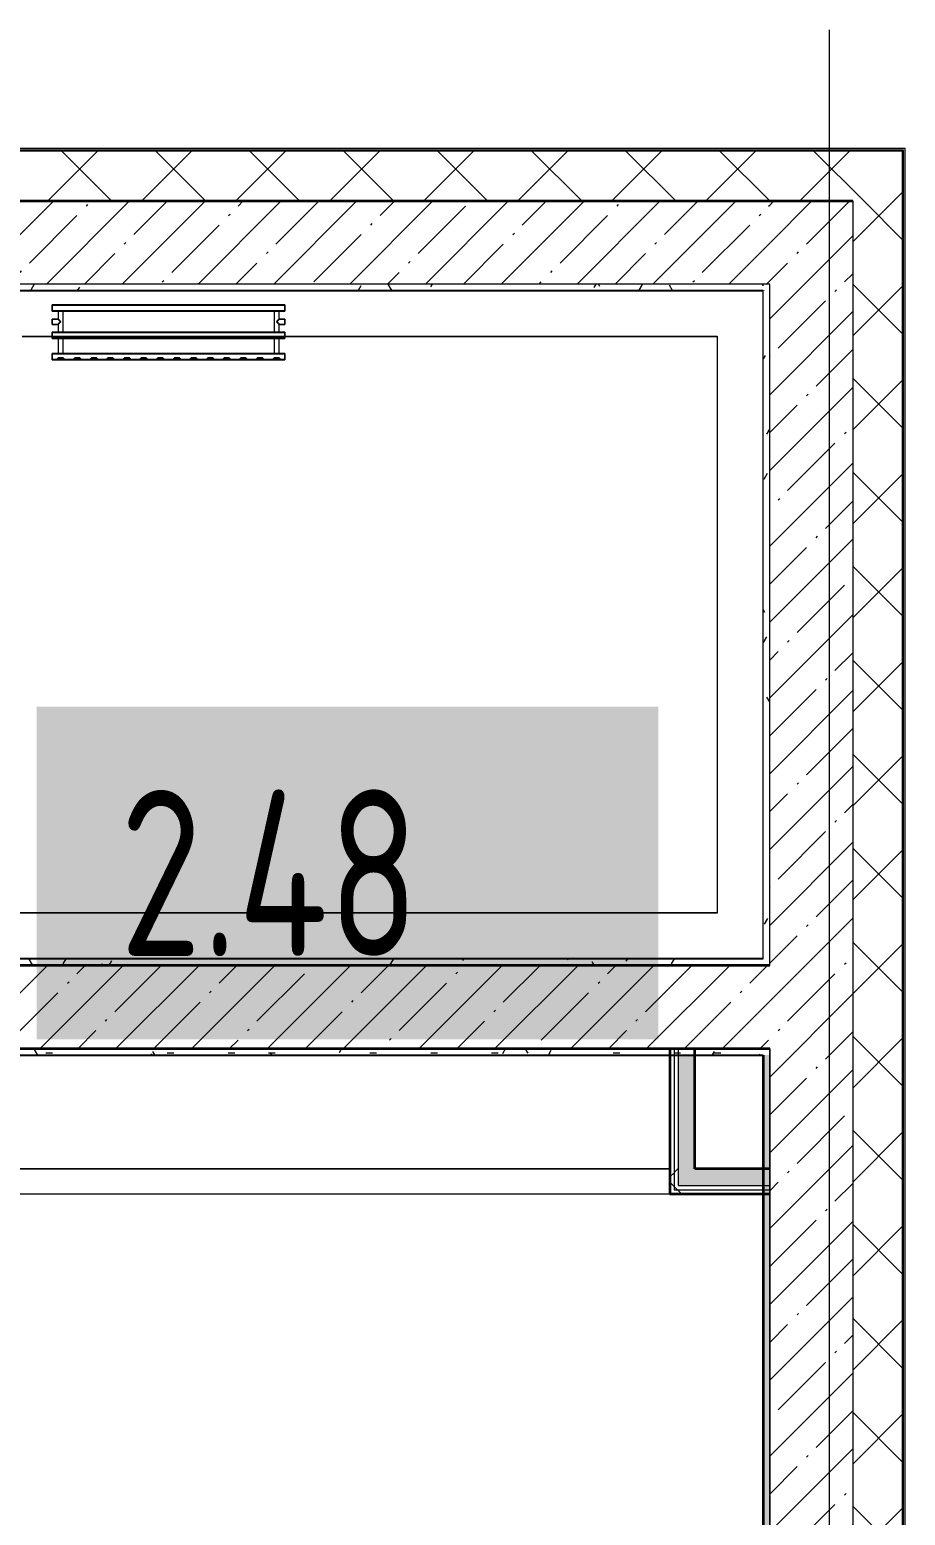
# Model space of a CAD drawing. Header units: millimetres. Extents: x 3914 to 443608, y -156176 to 78197.
# Drawn here: x 297568 to 300202, y -128532 to -124063 of the extents above; entities that cross this region are included whole.
import ezdxf

# ---------------------------------------------------------------- set-up
doc = ezdxf.new("R2010")
doc.units = ezdxf.units.MM
for name, color, linetype, lineweight in [('A-FLOR', 7, 'Continuous', 9), ('A-WALL', 7, 'Continuous', 5), ('A-WALL-1', 7, 'Continuous', 35), ('I-WALL', 7, 'Continuous', 5), ('S-STRS-MBND', 7, 'Continuous', 9), ('Оси', 7, 'Continuous', 9)]:
    doc.layers.add(name, color=color, linetype=linetype, lineweight=lineweight)
doc.layers.add('A-WALL-FNSH-1', color=9, linetype='Continuous', lineweight=5, true_color=0x808080)
doc.layers.add('M-EQPM-1', color=7, linetype='Continuous', lineweight=9, true_color=0xb2b2b2)
doc.styles.add('СПДС', font='ГОСТ тип А.ttf', dxfattribs={"width": 0.9})
pattern_1 = [(45, (174964.42, -145977.62), (-141.42136, 141.42136), []), (135, (174964.42, -145977.62), (-141.42136, -141.42136), [])]
pattern_2 = [(45, (174964.42, -145977.62), (-114.04925, 114.04925), []), (45, (175078.47, -145977.62), (-114.04925, 114.04925), [201.612, -40.322, 6.706, -33.617])]
pattern_3 = [(0, (174964.42, -145977.62), (243.84, 60.96), [20.117, -162.763, 20.117, -162.763, -975.36]), (0, (174964.42, -145977.62), (243.84, 60.96), [-365.76, 20.117, -345.643, 20.117, -162.763, -426.72]), (0, (174964.42, -145977.62), (243.84, 60.96), [-914.4, 20.117, -101.803, 20.117, -284.683]), (120, (175055.86, -145947.14), (-174.71291, 180.691634), [20.117, -162.763, 20.117, -162.763, -975.36]), (120, (175055.86, -145947.14), (-174.71291, 180.691634), [-365.76, 20.117, -345.643, 20.117, -162.763, -426.72]), (120, (175055.86, -145947.14), (-174.71291, 180.691634), [-914.4, 20.117, -101.803, 20.117, -284.683]), (240, (175086.34, -145825.22), (-69.12709, -241.651634), [20.117, -162.763, 20.117, -162.763, -975.36]), (240, (175086.34, -145825.22), (-69.12709, -241.651634), [-365.76, 20.117, -345.643, 20.117, -162.763, -426.72]), (240, (175086.34, -145825.22), (-69.12709, -241.651634), [-914.4, 20.117, -101.803, 20.117, -284.683])]
pattern_4 = [(45, (174964.42, -145977.62), (-212.132, 212.132), []), (135, (174964.42, -145977.62), (-212.132, -212.132), [])]

# ---------------------------------------------------------------- blocks, each defined once
blk = doc.blocks.new('radiator_prado_classic_z_tip_30_po exemplyaru - Classic Z Тип 30-300-V508-Объем проектирования 2 этажа')
at = {"layer": 'M-EQPM-1'}
for p, q in [((0, 228), (0, 210)), ((700, 228), (0, 228)), ((0, 210), (0, 228)), ((0, 228), (12.5, 228)), ((12.5, 228), (37.5, 228)), ((37.5, 228), (12.5, 228)), ((12.5, 228), (37.5, 228)), ((12.5, 228), (17.5, 223)), ((12.5, 228), (17.5, 223)), ((32.5, 223), (37.5, 228)), ((37.5, 228), (32.5, 223)), ((37.5, 228), (62.5, 228)), ((62.5, 228), (87.5, 228)), ((87.5, 228), (62.5, 228)), ((62.5, 228), (87.5, 228)), ((62.5, 228), (67.5, 223)), ((62.5, 228), (67.5, 223)), ((82.5, 223), (87.5, 228)), ((87.5, 228), (82.5, 223)), ((87.5, 228), (112.5, 228)), ((112.5, 228), (137.5, 228)), ((137.5, 228), (112.5, 228)), ((112.5, 228), (137.5, 228)), ((112.5, 228), (117.5, 223)), ((112.5, 228), (117.5, 223)), ((132.5, 223), (137.5, 228)), ((137.5, 228), (132.5, 223)), ((137.5, 228), (162.5, 228)), ((162.5, 228), (187.5, 228)), ((187.5, 228), (162.5, 228)), ((162.5, 228), (187.5, 228)), ((162.5, 228), (167.5, 223)), ((162.5, 228), (167.5, 223)), ((182.5, 223), (187.5, 228)), ((187.5, 228), (182.5, 223)), ((187.5, 228), (212.5, 228)), ((212.5, 228), (237.5, 228)), ((237.5, 228), (212.5, 228)), ((212.5, 228), (237.5, 228)), ((212.5, 228), (217.5, 223)), ((212.5, 228), (217.5, 223)), ((232.5, 223), (237.5, 228)), ((237.5, 228), (232.5, 223)), ((237.5, 228), (262.5, 228)), ((262.5, 228), (287.5, 228)), ((287.5, 228), (262.5, 228)), ((262.5, 228), (287.5, 228)), ((262.5, 228), (267.5, 223)), ((262.5, 228), (267.5, 223)), ((282.5, 223), (287.5, 228)), ((287.5, 228), (282.5, 223)), ((287.5, 228), (312.5, 228)), ((312.5, 228), (337.5, 228)), ((337.5, 228), (312.5, 228)), ((312.5, 228), (337.5, 228)), ((312.5, 228), (317.5, 223)), ((312.5, 228), (317.5, 223)), ((332.5, 223), (337.5, 228)), ((337.5, 228), (332.5, 223)), ((337.5, 228), (362.5, 228)), ((362.5, 228), (387.5, 228)), ((387.5, 228), (362.5, 228)), ((362.5, 228), (387.5, 228)), ((362.5, 228), (367.5, 223)), ((362.5, 228), (367.5, 223)), ((382.5, 223), (387.5, 228)), ((387.5, 228), (382.5, 223)), ((387.5, 228), (412.5, 228)), ((412.5, 228), (437.5, 228)), ((437.5, 228), (412.5, 228)), ((412.5, 228), (437.5, 228)), ((412.5, 228), (417.5, 223)), ((412.5, 228), (417.5, 223)), ((432.5, 223), (437.5, 228)), ((437.5, 228), (432.5, 223)), ((437.5, 228), (462.5, 228)), ((462.5, 228), (487.5, 228)), ((487.5, 228), (462.5, 228)), ((462.5, 228), (487.5, 228)), ((462.5, 228), (467.5, 223)), ((462.5, 228), (467.5, 223)), ((482.5, 223), (487.5, 228)), ((487.5, 228), (482.5, 223)), ((487.5, 228), (512.5, 228)), ((512.5, 228), (537.5, 228)), ((537.5, 228), (512.5, 228)), ((512.5, 228), (537.5, 228)), ((512.5, 228), (517.5, 223)), ((512.5, 228), (517.5, 223)), ((532.5, 223), (537.5, 228)), ((537.5, 228), (532.5, 223)), ((537.5, 228), (562.5, 228)), ((562.5, 228), (587.5, 228)), ((587.5, 228), (562.5, 228)), ((562.5, 228), (587.5, 228)), ((562.5, 228), (567.5, 223)), ((562.5, 228), (567.5, 223)), ((582.5, 223), (587.5, 228)), ((587.5, 228), (582.5, 223)), ((587.5, 228), (612.5, 228)), ((612.5, 228), (637.5, 228)), ((637.5, 228), (612.5, 228)), ((612.5, 228), (637.5, 228)), ((612.5, 228), (617.5, 223)), ((612.5, 228), (617.5, 223)), ((632.5, 223), (637.5, 228)), ((637.5, 228), (632.5, 223)), ((637.5, 228), (662.5, 228)), ((662.5, 228), (687.5, 228)), ((687.5, 228), (662.5, 228)), ((662.5, 228), (687.5, 228)), ((662.5, 228), (667.5, 223)), ((662.5, 228), (667.5, 223)), ((682.5, 223), (687.5, 228)), ((687.5, 228), (682.5, 223)), ((687.5, 228), (700, 228)), ((700, 210), (700, 228)), ((700, 228), (700, 210)), ((0, 210), (700, 210)), ((17.8, 210), (0, 210)), ((32.5, 223), (17.5, 223)), ((17.5, 223), (32.5, 223)), ((17.5, 210), (17.5, 164)), ((17.5, 210), (17.5, 164)), ((17.8, 210), (17.5, 210)), ((17.5, 210), (17.8, 210)), ((17.8, 210), (17.5, 210)), ((17.5, 210), (32.5, 210)), ((32.2, 210), (17.8, 210)), ((17.8, 210), (26.9, 210)), ((18.5, 210), (17.8, 210)), ((19.7, 210), (18.5, 210)), ((23.1, 210), (19.7, 210)), ((26.9, 210), (23.1, 210)), ((26.9, 210), (28.7, 210)), ((28.7, 210), (26.9, 210)), ((28.7, 210), (30.3, 210)), ((31.5, 210), (28.7, 210)), ((30.3, 210), (32.2, 210)), ((32.2, 210), (31.5, 210)), ((32.5, 210), (32.2, 210)), ((32.2, 210), (32.5, 210)), ((32.5, 210), (32.2, 210)), ((32.5, 164), (32.5, 210)), ((32.5, 164), (32.5, 210)), ((667.8, 210), (33.2, 210)), ((82.5, 223), (67.5, 223)), ((67.5, 223), (82.5, 223)), ((132.5, 223), (117.5, 223)), ((117.5, 223), (132.5, 223)), ((182.5, 223), (167.5, 223)), ((167.5, 223), (182.5, 223)), ((232.5, 223), (217.5, 223)), ((217.5, 223), (232.5, 223)), ((282.5, 223), (267.5, 223)), ((267.5, 223), (282.5, 223)), ((332.5, 223), (317.5, 223)), ((317.5, 223), (332.5, 223)), ((382.5, 223), (367.5, 223)), ((367.5, 223), (382.5, 223)), ((432.5, 223), (417.5, 223)), ((417.5, 223), (432.5, 223)), ((482.5, 223), (467.5, 223)), ((467.5, 223), (482.5, 223)), ((532.5, 223), (517.5, 223)), ((517.5, 223), (532.5, 223)), ((582.5, 223), (567.5, 223)), ((567.5, 223), (582.5, 223)), ((632.5, 223), (617.5, 223)), ((617.5, 223), (632.5, 223)), ((682.5, 223), (667.5, 223)), ((667.5, 223), (682.5, 223)), ((667.5, 210), (667.5, 164)), ((667.5, 210), (667.5, 164)), ((667.8, 210), (667.5, 210)), ((667.5, 210), (682.5, 210)), ((667.8, 210), (667.5, 210)), ((667.5, 210), (667.8, 210)), ((669.7, 210), (667.8, 210)), ((673.1, 210), (667.8, 210)), ((667.8, 210), (668.5, 210)), ((668.5, 210), (673.1, 210)), ((671.2, 210), (669.7, 210)), ((673.1, 210), (671.2, 210)), ((675, 210), (673.1, 210)), ((675, 210), (673.1, 210)), ((673.1, 210), (675, 210)), ((678.7, 210), (675, 210)), ((676.9, 210), (675, 210)), ((675, 210), (676.9, 210)), ((678.7, 210), (676.9, 210)), ((676.9, 210), (682.2, 210)), ((682.2, 210), (678.7, 210)), ((680.3, 210), (678.7, 210)), ((681.5, 210), (680.3, 210)), ((682.2, 210), (681.5, 210)), ((682.5, 210), (682.2, 210)), ((682.5, 210), (682.2, 210)), ((682.2, 210), (682.5, 210)), ((700, 210), (682.2, 210)), ((682.5, 164), (682.5, 210)), ((682.5, 164), (682.5, 210)), ((700, 164), (0, 164)), ((0, 164), (0, 146)), ((0, 146), (0, 164)), ((0, 164), (17.8, 164)), ((0, 146), (700, 146)), ((18.5, 146), (0, 146)), ((17.8, 164), (17.5, 164)), ((17.5, 164), (17.8, 164)), ((17.8, 164), (17.5, 164)), ((17.5, 164), (32.5, 164)), ((17.5, 146), (17.5, 121.5)), ((17.5, 146), (17.5, 121.5)), ((17.5, 146), (18.5, 146)), ((18.5, 146), (17.5, 146)), ((17.5, 146), (18.5, 146)), ((32.5, 146), (17.5, 146)), ((26.9, 164), (17.8, 164)), ((17.8, 164), (21.2, 164)), ((19.7, 164), (17.8, 164)), ((18.5, 146), (19.7, 146)), ((23.1, 146), (18.5, 146)), ((18.5, 146), (19.7, 146)), ((26.9, 164), (19.7, 164)), ((19.7, 146), (31.5, 146)), ((19.7, 146), (21.2, 146)), ((21.2, 164), (26.9, 164)), ((21.2, 146), (23.1, 146)), ((25, 146), (23.1, 146)), ((23.1, 146), (25, 146)), ((31.5, 146), (25, 146)), ((25, 146), (28.7, 146)), ((28.7, 164), (26.9, 164)), ((26.9, 164), (30.3, 164)), ((28.7, 164), (26.9, 164)), ((31.5, 164), (28.7, 164)), ((30.3, 164), (28.7, 164)), ((28.7, 146), (32.2, 146)), ((30.3, 164), (32.2, 164)), ((31.5, 164), (30.3, 164)), ((32.2, 164), (31.5, 164)), ((32.2, 164), (31.5, 164)), ((31.5, 146), (32.2, 146)), ((32.2, 146), (31.5, 146)), ((32.5, 164), (32.2, 164)), ((32.2, 164), (32.5, 164)), ((32.5, 164), (32.2, 164)), ((32.2, 146), (32.5, 146)), ((32.5, 146), (32.2, 146)), ((32.2, 146), (32.5, 146)), ((32.5, 82), (32.5, 146)), ((32.5, 82), (32.5, 146)), ((33.2, 164), (667.8, 164)), ((667.8, 146), (33.2, 146)), ((667.8, 164), (667.5, 164)), ((667.5, 164), (682.5, 164)), ((667.8, 164), (667.5, 164)), ((667.5, 164), (667.8, 164)), ((667.5, 146), (667.5, 82)), ((667.5, 146), (667.5, 82)), ((667.5, 146), (667.8, 146)), ((682.5, 146), (667.5, 146)), ((667.5, 146), (667.8, 146)), ((667.8, 146), (667.5, 146)), ((675, 164), (667.8, 164)), ((673.1, 164), (667.8, 164)), ((667.8, 164), (668.5, 164)), ((667.8, 146), (668.5, 146)), ((667.8, 146), (681.5, 146)), ((669.7, 146), (667.8, 146)), ((668.5, 164), (671.2, 164)), ((668.5, 146), (669.7, 146)), ((669.7, 146), (671.2, 146)), ((675, 146), (669.7, 146)), ((671.2, 164), (675, 164)), ((671.2, 146), (673.1, 146)), ((678.7, 164), (673.1, 164)), ((673.1, 146), (675, 146)), ((676.9, 164), (675, 164)), ((675, 164), (678.7, 164)), ((675, 146), (676.9, 146)), ((676.9, 146), (675, 146)), ((678.7, 164), (676.9, 164)), ((676.9, 146), (678.7, 146)), ((678.7, 146), (676.9, 146)), ((680.3, 164), (678.7, 164)), ((682.2, 164), (678.7, 164)), ((678.7, 164), (682.2, 164)), ((678.7, 146), (680.3, 146)), ((681.5, 146), (678.7, 146)), ((681.5, 164), (680.3, 164)), ((680.3, 146), (681.5, 146)), ((682.2, 164), (681.5, 164)), ((681.5, 146), (682.5, 146)), ((681.5, 146), (682.5, 146)), ((682.5, 146), (681.5, 146)), ((700, 146), (681.5, 146)), ((682.5, 164), (682.2, 164)), ((682.5, 164), (682.2, 164)), ((682.2, 164), (682.5, 164)), ((682.2, 164), (700, 164)), ((682.5, 121.5), (682.5, 146)), ((682.5, 121.5), (682.5, 146)), ((700, 146), (700, 164)), ((700, 164), (700, 146)), ((17.5, 121.5), (0, 121.5)), ((17.5, 121.5), (0, 121.5)), ((0, 121.5), (0, 120.5)), ((0, 106.5), (0, 121.5)), ((0, 120.5), (0, 107.5)), ((0, 120.5), (0, 119.3)), ((0, 114), (0, 120.5)), ((0, 120.5), (0, 120.5)), ((0, 119.3), (0, 117.8)), ((0, 117.8), (0, 114)), ((0, 114), (0, 110.3)), ((0, 107.5), (0, 114)), ((0, 110.3), (0, 108.7)), ((0, 108.7), (0, 107.5)), ((0, 107.5), (0, 106.5)), ((0, 107.5), (0, 107.5)), ((0, 106.5), (17.5, 106.5)), ((0, 106.5), (17.5, 106.5)), ((17.5, 106.5), (17.5, 82)), ((17.5, 106.5), (17.5, 82)), ((700, 121.5), (682.5, 121.5)), ((700, 121.5), (682.5, 121.5)), ((682.5, 82), (682.5, 106.5)), ((682.5, 106.5), (700, 106.5)), ((682.5, 82), (682.5, 106.5)), ((682.5, 106.5), (700, 106.5)), ((700, 121.5), (700, 106.5)), ((700, 120.5), (700, 121.5)), ((700, 121.5), (700, 120.5)), ((700, 120.5), (700, 121.5)), ((700, 107.5), (700, 120.5)), ((700, 120.5), (700, 107.5)), ((700, 107.5), (700, 120.5)), ((700, 106.5), (700, 107.5)), ((700, 107.5), (700, 106.5)), ((700, 106.5), (700, 107.5)), ((700, 82), (0, 82)), ((0, 82), (0, 64)), ((0, 64), (0, 82)), ((0, 82), (18.5, 82)), ((700, 64), (0, 64)), ((0, 64), (700, 64)), ((18.5, 82), (17.5, 82)), ((17.5, 82), (18.5, 82)), ((18.5, 82), (17.5, 82)), ((17.5, 82), (32.5, 82)), ((19.7, 82), (18.5, 82)), ((18.5, 82), (21.2, 82)), ((19.7, 82), (18.5, 82)), ((21.2, 82), (19.7, 82)), ((21.2, 82), (19.7, 82)), ((30.3, 82), (21.2, 82)), ((21.2, 82), (25, 82)), ((23.1, 82), (21.2, 82)), ((32.2, 82), (23.1, 82)), ((25, 82), (26.9, 82)), ((26.9, 82), (32.2, 82)), ((31.5, 82), (30.3, 82)), ((32.2, 82), (31.5, 82)), ((32.5, 82), (32.2, 82)), ((32.2, 82), (32.5, 82)), ((32.5, 82), (32.2, 82)), ((33.2, 82), (667.8, 82)), ((667.8, 82), (667.5, 82)), ((667.5, 82), (682.5, 82)), ((667.8, 82), (667.5, 82)), ((667.5, 82), (667.8, 82)), ((668.5, 82), (667.8, 82)), ((671.2, 82), (667.8, 82)), ((667.8, 82), (668.5, 82)), ((673.1, 82), (668.5, 82)), ((668.5, 82), (669.7, 82)), ((669.7, 82), (681.5, 82)), ((676.9, 82), (671.2, 82)), ((675, 82), (673.1, 82)), ((681.5, 82), (675, 82)), ((678.7, 82), (676.9, 82)), ((681.5, 82), (678.7, 82)), ((682.5, 82), (681.5, 82)), ((682.5, 82), (681.5, 82)), ((681.5, 82), (682.5, 82)), ((681.5, 82), (700, 82)), ((700, 64), (700, 82)), ((700, 82), (700, 64))]:
    blk.add_line(p, q, dxfattribs=at)
for points, knots in [([(18.5, 120.5), (18.4, 120.6), (18.3, 120.7), (18.1, 120.9), (17.9, 121.1), (17.8, 121.2), (17.7, 121.3), (17.5, 121.5), (17.5, 121.5), (17.5, 121.5)], [0.7142857, 0.7142857, 0.7142857, 0.7142857, 0.75, 0.7857143, 0.8214286, 0.8571429, 0.8928571, 0.9285714, 1, 1, 1, 1]), ([(17.5, 121.5), (17.5, 121.5), (17.5, 121.5), (17.7, 121.3), (17.8, 121.2), (17.9, 121.1), (18.1, 120.9), (18.3, 120.7), (18.4, 120.6), (18.5, 120.5)], [0, 0, 0, 0, 0.0714286, 0.1071429, 0.1428571, 0.1785714, 0.2142857, 0.25, 0.2857143, 0.2857143, 0.2857143, 0.2857143]), ([(17.5, 121.5), (17.5, 121.5), (17.5, 121.5), (17.7, 121.3), (17.8, 121.2), (17.9, 121.1), (18.1, 120.9), (18.3, 120.7), (18.4, 120.6), (18.5, 120.5)], [0, 0, 0, 0, 0.0714286, 0.1071429, 0.1428571, 0.1785714, 0.2142857, 0.25, 0.2857143, 0.2857143, 0.2857143, 0.2857143]), ([(25, 114), (24.5, 114.5), (23.6, 115.4), (22.4, 116.6), (21.6, 117.4), (21.1, 117.9), (20.8, 118.2), (20.5, 118.5), (20.2, 118.8), (19.8, 119.1), (19.6, 119.4), (19.3, 119.7), (19, 120), (18.7, 120.3), (18.5, 120.5), (18.3, 120.7), (18.1, 120.9), (17.9, 121.1), (17.8, 121.2), (17.7, 121.3), (17.5, 121.5), (17.5, 121.5), (17.5, 121.5)], [0, 0, 0, 0, 0.142857, 0.285714, 0.357143, 0.392857, 0.428571, 0.464286, 0.5, 0.535714, 0.571429, 0.607143, 0.642857, 0.678571, 0.714286, 0.75, 0.785714, 0.821429, 0.857143, 0.892857, 0.928571, 1, 1, 1, 1]), ([(17.5, 106.5), (17.5, 106.5), (17.5, 106.5), (17.7, 106.7), (17.8, 106.8), (17.9, 106.9), (18.1, 107.1), (18.3, 107.3), (18.5, 107.5), (18.7, 107.7), (19, 108), (19.3, 108.3), (19.6, 108.6), (19.8, 108.9), (20.3, 109.3), (20.7, 109.7), (21.1, 110.1), (21.6, 110.6), (22.4, 111.4), (23.6, 112.6), (24.5, 113.5), (25, 114)], [0, 0, 0, 0, 0.071429, 0.107143, 0.142857, 0.178571, 0.214286, 0.25, 0.285714, 0.321429, 0.357143, 0.392857, 0.428571, 0.464286, 0.5, 0.571429, 0.607143, 0.642857, 0.714286, 0.857143, 1, 1, 1, 1]), ([(17.5, 106.5), (17.5, 106.5), (17.5, 106.5), (17.7, 106.7), (17.8, 106.8), (17.9, 106.9), (18.1, 107.1), (18.3, 107.3), (18.4, 107.4), (18.5, 107.5)], [0, 0, 0, 0, 0.0714286, 0.1071429, 0.1428571, 0.1785714, 0.2142857, 0.25, 0.2857143, 0.2857143, 0.2857143, 0.2857143]), ([(18.5, 107.5), (18.4, 107.4), (18.3, 107.3), (18.1, 107.1), (17.9, 106.9), (17.8, 106.8), (17.7, 106.7), (17.5, 106.5), (17.5, 106.5), (17.5, 106.5)], [0.7142857, 0.7142857, 0.7142857, 0.7142857, 0.75, 0.7857143, 0.8214286, 0.8571429, 0.8928571, 0.9285714, 1, 1, 1, 1]), ([(18.5, 107.5), (18.4, 107.4), (18.3, 107.3), (18.1, 107.1), (17.9, 106.9), (17.8, 106.8), (17.7, 106.7), (17.5, 106.5), (17.5, 106.5), (17.5, 106.5)], [0.7142857, 0.7142857, 0.7142857, 0.7142857, 0.75, 0.7857143, 0.8214286, 0.8571429, 0.8928571, 0.9285714, 1, 1, 1, 1]), ([(22.1, 116.9), (21.9, 117.1), (21.6, 117.4), (21.1, 117.9), (20.8, 118.2), (20.5, 118.5), (20.2, 118.8), (19.9, 119.2), (19.7, 119.3), (19.6, 119.4)], [0.2857143, 0.2857143, 0.2857143, 0.2857143, 0.3571429, 0.3928571, 0.4285714, 0.4642857, 0.5, 0.5357143, 0.5714286, 0.5714286, 0.5714286, 0.5714286]), ([(19.6, 119.4), (19.7, 119.3), (19.9, 119.2), (20.3, 118.7), (20.7, 118.3), (21.1, 117.9), (21.6, 117.4), (21.9, 117.1), (22.1, 116.9)], [0.4285714, 0.4285714, 0.4285714, 0.4285714, 0.4642857, 0.5, 0.5714286, 0.6071429, 0.6428571, 0.7142857, 0.7142857, 0.7142857, 0.7142857]), ([(19.6, 119.4), (19.7, 119.3), (19.8, 119.1), (20.3, 118.7), (20.7, 118.3), (21.1, 117.9), (21.6, 117.4), (21.9, 117.1), (22.1, 116.9)], [0.4285714, 0.4285714, 0.4285714, 0.4285714, 0.4642857, 0.5, 0.5714286, 0.6071429, 0.6428571, 0.7142857, 0.7142857, 0.7142857, 0.7142857]), ([(19.6, 108.6), (19.7, 108.7), (19.9, 108.8), (20.3, 109.3), (20.7, 109.7), (21.1, 110.1), (21.6, 110.6), (21.9, 110.9), (22.1, 111.1)], [0.4285714, 0.4285714, 0.4285714, 0.4285714, 0.4642857, 0.5, 0.5714286, 0.6071429, 0.6428571, 0.7142857, 0.7142857, 0.7142857, 0.7142857]), ([(22.1, 111.1), (21.9, 110.9), (21.6, 110.6), (21.1, 110.1), (20.9, 109.9), (20.8, 109.8)], [0.2857143, 0.2857143, 0.2857143, 0.2857143, 0.3571429, 0.3928571, 0.4285714, 0.4285714, 0.4285714, 0.4285714]), ([(22.1, 111.1), (21.9, 110.9), (21.6, 110.6), (21.1, 110.1), (20.9, 109.9), (20.8, 109.8)], [0.2857143, 0.2857143, 0.2857143, 0.2857143, 0.3571429, 0.3928571, 0.4285714, 0.4285714, 0.4285714, 0.4285714]), ([(675, 114), (675.5, 114.5), (676.4, 115.4), (677.6, 116.6), (678.4, 117.4), (678.9, 117.9), (679.2, 118.2), (679.5, 118.5), (679.8, 118.8), (680.1, 119.2), (680.4, 119.4), (680.7, 119.7), (681, 120), (681.3, 120.3), (681.5, 120.5), (681.7, 120.7), (681.9, 120.9), (682.1, 121.1), (682.2, 121.2), (682.3, 121.3), (682.5, 121.5), (682.5, 121.5), (682.5, 121.5)], [0, 0, 0, 0, 0.142857, 0.285714, 0.357143, 0.392857, 0.428571, 0.464286, 0.5, 0.535714, 0.571429, 0.607143, 0.642857, 0.678571, 0.714286, 0.75, 0.785714, 0.821429, 0.857143, 0.892857, 0.928571, 1, 1, 1, 1]), ([(682.5, 106.5), (682.5, 106.5), (682.5, 106.5), (682.3, 106.7), (682.2, 106.8), (682.1, 106.9), (681.9, 107.1), (681.7, 107.3), (681.5, 107.5), (681.3, 107.7), (681, 108), (680.7, 108.3), (680.4, 108.6), (680.1, 108.8), (679.7, 109.3), (679.3, 109.7), (678.9, 110.1), (678.4, 110.6), (677.6, 111.4), (676.4, 112.6), (675.5, 113.5), (675, 114)], [0, 0, 0, 0, 0.071429, 0.107143, 0.142857, 0.178571, 0.214286, 0.25, 0.285714, 0.321429, 0.357143, 0.392857, 0.428571, 0.464286, 0.5, 0.571429, 0.607143, 0.642857, 0.714286, 0.857143, 1, 1, 1, 1]), ([(680.4, 119.4), (680.3, 119.3), (680.1, 119.2), (679.7, 118.7), (679.3, 118.3), (678.9, 117.9), (678.4, 117.4), (678.1, 117.1), (677.9, 116.9)], [0.4285714, 0.4285714, 0.4285714, 0.4285714, 0.4642857, 0.5, 0.5714286, 0.6071429, 0.6428571, 0.7142857, 0.7142857, 0.7142857, 0.7142857]), ([(677.9, 116.9), (678.1, 117.1), (678.4, 117.4), (678.9, 117.9), (679.2, 118.2), (679.5, 118.5), (679.8, 118.8), (680.1, 119.2), (680.3, 119.3), (680.4, 119.4)], [0.2857143, 0.2857143, 0.2857143, 0.2857143, 0.3571429, 0.3928571, 0.4285714, 0.4642857, 0.5, 0.5357143, 0.5714286, 0.5714286, 0.5714286, 0.5714286]), ([(679.2, 118.2), (679.1, 118.1), (678.9, 117.9), (678.4, 117.4), (678.1, 117.1), (677.9, 116.9)], [0.5714286, 0.5714286, 0.5714286, 0.5714286, 0.6071429, 0.6428571, 0.7142857, 0.7142857, 0.7142857, 0.7142857]), ([(677.9, 111.1), (678.1, 110.9), (678.4, 110.6), (678.9, 110.1), (679.2, 109.8), (679.5, 109.5), (679.8, 109.2), (680.1, 108.8), (680.3, 108.7), (680.4, 108.6)], [0.2857143, 0.2857143, 0.2857143, 0.2857143, 0.3571429, 0.3928571, 0.4285714, 0.4642857, 0.5, 0.5357143, 0.5714286, 0.5714286, 0.5714286, 0.5714286]), ([(677.9, 111.1), (678.1, 110.9), (678.4, 110.6), (678.9, 110.1), (679.2, 109.8), (679.5, 109.5), (679.8, 109.2), (680.1, 108.8), (680.3, 108.7), (680.4, 108.6)], [0.2857143, 0.2857143, 0.2857143, 0.2857143, 0.3571429, 0.3928571, 0.4285714, 0.4642857, 0.5, 0.5357143, 0.5714286, 0.5714286, 0.5714286, 0.5714286]), ([(679.2, 109.8), (679.1, 109.9), (678.9, 110.1), (678.4, 110.6), (678.1, 110.9), (677.9, 111.1)], [0.5714286, 0.5714286, 0.5714286, 0.5714286, 0.6071429, 0.6428571, 0.7142857, 0.7142857, 0.7142857, 0.7142857]), ([(680.4, 119.4), (680.3, 119.3), (680.1, 119.2), (679.7, 118.7), (679.4, 118.4), (679.2, 118.2)], [0.4285714, 0.4285714, 0.4285714, 0.4285714, 0.4642857, 0.5, 0.5714286, 0.5714286, 0.5714286, 0.5714286]), ([(680.4, 108.6), (680.3, 108.7), (680.1, 108.8), (679.7, 109.3), (679.4, 109.6), (679.2, 109.8)], [0.4285714, 0.4285714, 0.4285714, 0.4285714, 0.4642857, 0.5, 0.5714286, 0.5714286, 0.5714286, 0.5714286]), ([(682.5, 121.5), (682.5, 121.5), (682.5, 121.5), (682.3, 121.3), (682.2, 121.2), (682.1, 121.1), (681.9, 120.9), (681.7, 120.7), (681.6, 120.6), (681.5, 120.5)], [0, 0, 0, 0, 0.0714286, 0.1071429, 0.1428571, 0.1785714, 0.2142857, 0.25, 0.2857143, 0.2857143, 0.2857143, 0.2857143]), ([(682.5, 121.5), (682.5, 121.5), (682.5, 121.5), (682.3, 121.3), (682.2, 121.2), (682.1, 121.1), (681.9, 120.9), (681.7, 120.7), (681.6, 120.6), (681.5, 120.5)], [0, 0, 0, 0, 0.0714286, 0.1071429, 0.1428571, 0.1785714, 0.2142857, 0.25, 0.2857143, 0.2857143, 0.2857143, 0.2857143]), ([(681.5, 120.5), (681.6, 120.6), (681.7, 120.7), (681.9, 120.9), (682.1, 121.1), (682.2, 121.2), (682.3, 121.3), (682.5, 121.5), (682.5, 121.5), (682.5, 121.5)], [0.7142857, 0.7142857, 0.7142857, 0.7142857, 0.75, 0.7857143, 0.8214286, 0.8571429, 0.8928571, 0.9285714, 1, 1, 1, 1]), ([(681.5, 107.5), (681.6, 107.4), (681.7, 107.3), (681.9, 107.1), (682.1, 106.9), (682.2, 106.8), (682.3, 106.7), (682.5, 106.5), (682.5, 106.5), (682.5, 106.5)], [0.7142857, 0.7142857, 0.7142857, 0.7142857, 0.75, 0.7857143, 0.8214286, 0.8571429, 0.8928571, 0.9285714, 1, 1, 1, 1]), ([(681.5, 107.5), (681.6, 107.4), (681.7, 107.3), (681.9, 107.1), (682.1, 106.9), (682.2, 106.8), (682.3, 106.7), (682.5, 106.5), (682.5, 106.5), (682.5, 106.5)], [0.7142857, 0.7142857, 0.7142857, 0.7142857, 0.75, 0.7857143, 0.8214286, 0.8571429, 0.8928571, 0.9285714, 1, 1, 1, 1]), ([(682.5, 106.5), (682.5, 106.5), (682.5, 106.5), (682.3, 106.7), (682.2, 106.8), (682.1, 106.9), (681.9, 107.1), (681.7, 107.3), (681.6, 107.4), (681.5, 107.5)], [0, 0, 0, 0, 0.0714286, 0.1071429, 0.1428571, 0.1785714, 0.2142857, 0.25, 0.2857143, 0.2857143, 0.2857143, 0.2857143])]:
    blk.add_open_spline(points, degree=3, knots=knots, dxfattribs=at)
for points in [[(19.6, 119.4), (19.5, 119.5), (19.3, 119.7), (19, 120), (18.7, 120.3), (18.6, 120.4), (18.5, 120.5)], [(18.5, 120.5), (18.6, 120.4), (18.7, 120.3), (19, 120), (19.3, 119.7), (19.5, 119.5), (19.6, 119.4)], [(18.5, 120.5), (18.6, 120.4), (18.7, 120.3), (19, 120), (19.3, 119.7), (19.5, 119.5), (19.6, 119.4)], [(18.5, 107.5), (18.6, 107.6), (18.7, 107.7), (19, 108), (19.3, 108.3), (19.5, 108.5), (19.6, 108.6)], [(19.6, 108.6), (19.5, 108.5), (19.3, 108.3), (19, 108), (18.7, 107.7), (18.6, 107.6), (18.5, 107.5)], [(19.6, 108.6), (19.5, 108.5), (19.3, 108.3), (19, 108), (18.7, 107.7), (18.6, 107.6), (18.5, 107.5)], [(20.8, 109.8), (20.7, 109.7), (20.5, 109.5), (20.2, 109.2), (19.9, 108.8), (19.7, 108.7), (19.6, 108.6)], [(20.8, 109.8), (20.7, 109.7), (20.5, 109.5), (20.2, 109.2), (19.8, 108.9), (19.7, 108.7), (19.6, 108.6)], [(25, 114), (24.5, 114.5), (23.6, 115.4), (22.6, 116.4), (22.1, 116.9)], [(22.1, 116.9), (22.6, 116.4), (23.6, 115.4), (24.5, 114.5), (25, 114)], [(22.1, 116.9), (22.6, 116.4), (23.6, 115.4), (24.5, 114.5), (25, 114)], [(22.1, 111.1), (22.6, 111.6), (23.6, 112.6), (24.5, 113.5), (25, 114)], [(25, 114), (24.5, 113.5), (23.6, 112.6), (22.6, 111.6), (22.1, 111.1)], [(25, 114), (24.5, 113.5), (23.6, 112.6), (22.6, 111.6), (22.1, 111.1)], [(677.9, 116.9), (677.4, 116.4), (676.4, 115.4), (675.5, 114.5), (675, 114)], [(675, 114), (675.5, 114.5), (676.4, 115.4), (677.4, 116.4), (677.9, 116.9)], [(676.4, 115.4), (676, 115), (675.5, 114.5), (675, 114)], [(675, 114), (675.5, 113.5), (676.4, 112.6), (677.4, 111.6), (677.9, 111.1)], [(675, 114), (675.5, 113.5), (676.4, 112.6), (677.4, 111.6), (677.9, 111.1)], [(677.9, 111.1), (677.4, 111.6), (676.4, 112.6), (675.5, 113.5), (675, 114)], [(677.9, 116.9), (677.4, 116.4), (676.9, 115.9), (676.4, 115.4)], [(681.5, 120.5), (681.4, 120.4), (681.3, 120.3), (681, 120), (680.7, 119.7), (680.5, 119.5), (680.4, 119.4)], [(681.5, 120.5), (681.4, 120.4), (681.3, 120.3), (681, 120), (680.7, 119.7), (680.5, 119.5), (680.4, 119.4)], [(680.4, 119.4), (680.5, 119.5), (680.7, 119.7), (681, 120), (681.3, 120.3), (681.4, 120.4), (681.5, 120.5)], [(680.4, 108.6), (680.5, 108.5), (680.7, 108.3), (681, 108), (681.3, 107.7), (681.4, 107.6), (681.5, 107.5)], [(680.4, 108.6), (680.5, 108.5), (680.7, 108.3), (681, 108), (681.3, 107.7), (681.4, 107.6), (681.5, 107.5)], [(681.5, 107.5), (681.4, 107.6), (681.3, 107.7), (681, 108), (680.7, 108.3), (680.5, 108.5), (680.4, 108.6)]]:
    blk.add_open_spline(points, degree=3, dxfattribs=at)
blk = doc.blocks.new('Зашивка приборов отопления30 - Зашивка приборов отопления-33323465-Объем проектирования 2 этажа')
at = {"layer": 'A-WALL'}
for p, q in [((121310.8, 18669.6), (124390.8, 18669.6)), ((124390.8, 18669.6), (121310.8, 18669.6)), ((121310.8, 18594.6), (124390.8, 18594.6))]:
    blk.add_line(p, q, dxfattribs=at)

msp = doc.modelspace()

# ---------------------------------------------------------------- hatches: boundary and pattern name
at = {"layer": 'A-WALL'}
h = msp.add_hatch(dxfattribs=at)
h.set_pattern_fill('FP_24', color=256, style=0, pattern_type=2)
h.set_pattern_definition(pattern_1)
h.paths.add_polyline_path([(285314.4, -124577.6), (286214.4, -124577.6), (286214.4, -124427.6), (284914.9, -124427.6), (284914.9, -124577.6)])
h.paths.add_polyline_path([(280514.6, -124577.6), (281814.9, -124577.6), (281814.9, -124427.6), (280514.6, -124427.6)])
h.paths.add_polyline_path([(284014.9, -124577.6), (284014.9, -124427.6), (282714.9, -124427.6), (282714.9, -124577.6), (283486.7, -124577.6)])
h.paths.add_polyline_path([(278214.6, -124577.6), (278214.6, -124427.6), (277014.4, -124427.6), (277014.4, -124577.6)])
h.paths.add_polyline_path([(276039.4, -124577.6), (276114.4, -124577.6), (276114.4, -124427.6), (271574.4, -124427.6), (271574.4, -124577.6), (275829.4, -124577.6)])
h.paths.add_polyline_path([(268274.4, -124577.6), (268274.4, -124427.6), (268024.4, -124427.6), (268024.4, -124577.6)])
h.paths.add_polyline_path([(292882.2, -124577.6), (294214.6, -124577.6), (294214.6, -124427.6), (292864.9, -124427.6), (292864.9, -124577.6)])
h.paths.add_polyline_path([(290714, -124577.6), (291964.9, -124577.6), (291964.9, -124427.6), (290564.9, -124427.6), (290564.9, -124577.6)])
h.paths.add_polyline_path([(287114.4, -124577.6), (288264.9, -124577.6), (288264.9, -124427.6), (287114.4, -124427.6)])
h.paths.add_polyline_path([(299794.4, -124577.6), (300194.4, -124577.6), (300194.4, -124427.6), (295114.6, -124427.6), (295114.6, -124577.6), (298664.1, -124577.6)])
h = msp.add_hatch(dxfattribs=at)
h.set_pattern_fill('FP_24', color=256, style=0, pattern_type=2)
h.set_pattern_definition(pattern_1)
h.paths.add_polyline_path([(300067.7, -146227.6), (300194.4, -146227.6), (300194.4, -138277.6), (300044.4, -138277.6), (300044.4, -146227.6)])
h.paths.add_polyline_path([(300044.4, -135977.6), (300194.4, -135977.6), (300194.4, -134057.6), (300044.4, -134057.6), (300044.4, -135640.5)])
h.paths.add_polyline_path([(300194.4, -132857.6), (300194.4, -124577.6), (300044.4, -124577.6), (300044.4, -132857.6)])
at = {"layer": 'I-WALL'}
h = msp.add_hatch(dxfattribs=at)
h.set_pattern_fill('FP_1', color=256, style=0, pattern_type=2)
h.set_pattern_definition(pattern_2)
h.paths.add_polyline_path([(299794.4, -124827.6), (299794.4, -124577.6), (296174.4, -124577.6), (296174.4, -124827.6), (299774.4, -124827.6)])
h = msp.add_hatch(dxfattribs=at)
h.set_pattern_fill('FP_1', color=256, style=0, pattern_type=2)
h.set_pattern_definition(pattern_2)
h.paths.add_polyline_path([(299844.4, -135377.6), (300044.4, -135377.6), (300044.4, -134057.6), (299794.4, -134057.6), (299794.4, -135377.6), (299803.2, -135377.6)])
h.paths.add_polyline_path([(300044.4, -132857.6), (300044.4, -124577.6), (299794.4, -124577.6), (299794.4, -132857.6), (299844.4, -132857.6)])
h = msp.add_hatch(dxfattribs=at)
h.set_pattern_fill('FP_191', color=256, style=0, pattern_type=2)
h.set_pattern_definition(pattern_3)
h.paths.add_polyline_path([(296394.4, -124847.6), (296620.4, -124847.6), (296620.4, -124827.6), (296374.4, -124827.6), (296374.4, -124847.6), (296390.4, -124847.6)])
h.paths.add_polyline_path([(296670.4, -124847.6), (296691.2, -124847.6), (296670.4, -124841.7)])
h.paths.add_polyline_path([(299590.1, -124847.6), (299774.4, -124847.6), (299774.4, -124827.6), (296695.4, -124827.6), (296696.4, -124847.6), (298664.1, -124847.6)])
h.paths.add_polyline_path([(296694.8, -124847.6), (296695.4, -124847.6), (296692.2, -124843.2)])
h = msp.add_hatch(dxfattribs=at)
h.set_pattern_fill('FP_191', color=256, style=0, pattern_type=2)
h.set_pattern_definition(pattern_3)
h.paths.add_polyline_path([(299794.4, -124827.6), (299774.4, -124827.6), (299774.4, -124847.6)])
h.paths.add_polyline_path([(299794.4, -126857.6), (299794.4, -124827.6), (299774.4, -124848.6), (299774.4, -126857.6)])
h = msp.add_hatch(dxfattribs=at)
h.set_pattern_fill('FP_191', color=256, style=0, pattern_type=2)
h.set_pattern_definition(pattern_3)
h.paths.add_polyline_path([(296374.4, -126877.6), (296394.4, -126857.6), (296374.4, -126857.6), (296374.4, -126876)])
h.paths.add_polyline_path([(299636.4, -126877.6), (299794.4, -126877.6), (299773.4, -126857.6), (296394.4, -126858.6), (296374.4, -126877.6), (299519.4, -126877.6)])
h.paths.add_polyline_path([(299794.4, -126877.6), (299794.4, -126857.6), (299774.4, -126857.6)])
h = msp.add_hatch(dxfattribs=at)
h.set_pattern_fill('FP_1', color=256, style=0, pattern_type=2)
h.set_pattern_definition(pattern_2)
h.paths.add_polyline_path([(299569.4, -127127.6), (299794.4, -127127.6), (299794.4, -126877.6), (296394.4, -126877.6), (296394.4, -127127.6), (299519.4, -127127.6)])
h = msp.add_hatch(dxfattribs=at)
h.set_pattern_fill('FP_191', color=256, style=0, pattern_type=2)
h.set_pattern_definition(pattern_3)
h.paths.add_polyline_path([(299794.4, -127127.6), (296394.4, -127127.6), (296394.4, -127147.6), (299774.4, -127146.7)])
h.paths.add_polyline_path([(299794.4, -127147.6), (299794.4, -127127.6), (299774.4, -127147.6), (299792.5, -127147.6)])
h = msp.add_hatch(dxfattribs=at)
h.set_pattern_fill('FP_192', color=256, style=0, pattern_type=2)
h.set_pattern_definition(pattern_4)
h.paths.add_polyline_path([(299494.4, -127552.6), (299506.9, -127552.6), (299506.2, -127147.6), (299494.4, -127147.6), (299494.4, -127552.1)])
h = msp.add_hatch(dxfattribs=at)
h.set_pattern_fill('FP_192', color=256, style=0, pattern_type=2)
h.set_pattern_definition(pattern_4)
h.paths.add_polyline_path([(299506.9, -127540.1), (299519.4, -127540.1), (299518.7, -127147.6), (299506.9, -127147.6), (299506.9, -127539.6)])
for points in [[(299569.4, -127490.1), (299569.4, -127147.6), (299519.4, -127147.6), (299519.4, -127490.1)], [(299774.4, -127540.1), (299774.4, -127490.1), (299519.4, -127490.1), (299519.4, -127540.1), (299569.4, -127540.1)]]:
    msp.add_hatch(color=256, dxfattribs=at).paths.add_polyline_path(points)
h = msp.add_hatch(dxfattribs=at)
h.set_pattern_fill('FP_191', color=256, style=0, pattern_type=2)
h.set_pattern_definition(pattern_3)
h.paths.add_polyline_path([(299774.4, -135357.6), (299794.4, -135357.1), (299794.4, -127147.6), (299774.4, -127147.6), (299774.4, -135357.1)])
h = msp.add_hatch(dxfattribs=at)
h.set_pattern_fill('FP_192', color=256, style=0, pattern_type=2)
h.set_pattern_definition(pattern_4)
h.paths.add_polyline_path([(299774.4, -127565.1), (299774.4, -127552.6), (299494.4, -127552.6), (299494.4, -127565.1)])
h = msp.add_hatch(dxfattribs=at)
h.set_pattern_fill('FP_192', color=256, style=0, pattern_type=2)
h.set_pattern_definition(pattern_4)
h.paths.add_polyline_path([(299774.4, -127552.6), (299774.4, -127540.1), (299506.9, -127540.3), (299506.9, -127552.6)])

# ---------------------------------------------------------------- linework, layer by layer
at = {"layer": 'A-FLOR'}
for p, q in [((297545.4, -124984.7), (299636.4, -124984.7)), ((297545.4, -124985.6), (299636.4, -124985.6)), ((299636.4, -124984.7), (299636.4, -126719.7)), ((299636.4, -124985.6), (299636.4, -126720.6)), ((299636.4, -126719.7), (296394.4, -126719.7)), ((299636.4, -126720.6), (296394.4, -126720.6))]:
    msp.add_line(p, q, dxfattribs=at)
at = {"layer": 'A-WALL'}
for p, q in [((300197.4, -124424.6), (295114.6, -124424.6)), ((300194.4, -124427.6), (295114.6, -124427.6)), ((300194.4, -132857.6), (300194.4, -124427.6)), ((300197.4, -132857.6), (300197.4, -124424.6)), ((300044.4, -124577.6), (300044.4, -132857.6)), ((299794.4, -124827.6), (296620.4, -124827.6)), ((299794.4, -126877.6), (299794.4, -124827.6)), ((296394.4, -126857.6), (299774.4, -126857.6)), ((299774.4, -127147.6), (296414.4, -127147.6)), ((299506.9, -127127.6), (299506.9, -127552.6)), ((299519.4, -127127.6), (299519.4, -127540.1)), ((299773.4, -127148.6), (299773.4, -127147.6)), ((299794.4, -127127.6), (299794.4, -132877.6)), ((299506.9, -127552.6), (299794.4, -127552.6)), ((299519.4, -127540.1), (299794.4, -127540.1))]:
    msp.add_line(p, q, dxfattribs=at)
at = {"layer": 'A-WALL-1'}
for p, q in [((295814.4, -124577.6), (300044.4, -124577.6)), ((299774.4, -124847.6), (299774.4, -124848.6)), ((299794.4, -126877.6), (296394.4, -126877.6)), ((296394.4, -127127.6), (299794.4, -127127.6)), ((299494.4, -127127.6), (299494.4, -127565.1)), ((299569.4, -127490.1), (299569.4, -127127.6)), ((299774.4, -127147.6), (299774.4, -135357.6)), ((299794.4, -127490.1), (299569.4, -127490.1)), ((299494.4, -127565.1), (299794.4, -127565.1))]:
    msp.add_line(p, q, dxfattribs=at)
at = {"layer": 'A-WALL-FNSH-1'}
for p, q in [((300202.4, -124419.6), (295114.6, -124419.6)), ((300202.4, -132857.6), (300202.4, -124419.6)), ((299774.4, -124847.6), (296695.4, -124847.6)), ((296695.4, -124848.6), (299773.4, -124848.6)), ((299773.4, -124848.6), (299773.4, -126856.6)), ((299774.4, -126857.6), (299774.4, -124848.6)), ((299773.4, -126856.6), (296394.4, -126856.6)), ((296415.4, -127148.6), (299773.4, -127148.6)), ((299773.4, -127148.6), (299773.4, -132527.6))]:
    msp.add_line(p, q, dxfattribs=at)
at = {"layer": 'S-STRS-MBND'}
for p, q in [((299794.4, -127127.6), (296394.4, -127127.6)), ((299794.4, -128627.6), (299794.4, -127127.6))]:
    msp.add_line(p, q, dxfattribs=at)
at = {"layer": 'Оси'}
msp.add_lwpolyline([(299974.4, -147883.9), (299974.4, -142883.9), (299974.4, -129062.5), (299974.4, -124062.5)], dxfattribs=at)

# ---------------------------------------------------------------- block references
at = {"layer": 'A-WALL'}
msp.add_blockref('Зашивка приборов отопления30 - Зашивка приборов отопления-33323465-Объем проектирования 2 этажа', (175103.6, -146159.7), dxfattribs=at)
at = {"layer": 'M-EQPM-1', "rotation": 180}
for p in [(298335.9, -124826.7), (298335.9, -124827.6)]:
    msp.add_blockref('radiator_prado_classic_z_tip_30_po exemplyaru - Classic Z Тип 30-300-V508-Объем проектирования 2 этажа', p, dxfattribs=at)

# ---------------------------------------------------------------- texts
at = {"insert": (297838.8, -126349.7), "char_height": 500, "width": 1370.886, "attachment_point": 1, "style": 'СПДС', "bg_fill": 1, "box_fill_scale": 1.5, "bg_fill_color": 7, "bg_fill_true_color": 16777215, "bg_fill_transparency": 0}
msp.add_mtext('2.48', dxfattribs=at)

doc.saveas('drawing.dxf')
